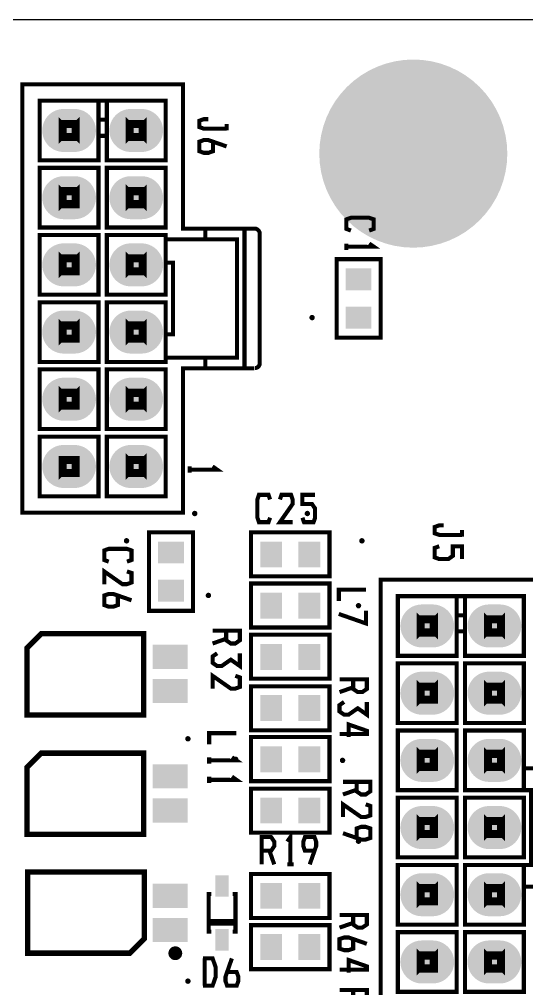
# Model space of a CAD drawing. Extents: x 0 to 115, y 0 to 65.
# Drawn here: x 48.33 to 67.22, y 28.93 to 64.99 of the extents above; entities that cross this region are included whole.
import ezdxf

# ---------------------------------------------------------------- set-up
doc = ezdxf.new("R2010")
doc.units = 0
doc.header["$MEASUREMENT"] = 0
doc.layers.get('0').update_dxf_attribs({"linetype": 'CONTINUOUS'})
for name, color, linetype in [('22-305-0_DRD', 7, 'CONTINUOUS'), ('22-305-0_SMT', 254, 'CONTINUOUS'), ('22-305-0_SST', 1, 'CONTINUOUS'), ('THRUHOLE_TAP', 12, 'CONTINUOUS')]:
    doc.layers.add(name, color=color, linetype=linetype)

# ---------------------------------------------------------------- blocks, each defined once
blk = doc.blocks.new('RECTANGLE_1')
blk.add_solid([(0.4826, 0.4064), (0.4826, -0.4064), (-0.4826, 0.4064), (-0.4826, -0.4064)])
blk = doc.blocks.new('RECTANGLE_2')
blk.add_solid([(0.4064, 0.4826), (0.4064, -0.4826), (-0.4064, 0.4826), (-0.4064, -0.4826)])
blk = doc.blocks.new('RECTANGLE_5')
blk.add_solid([(0.25019, 0.40005), (0.25019, -0.40005), (-0.25019, 0.40005), (-0.25019, -0.40005)])
blk = doc.blocks.new('ROUND_8')
at = {"const_width": 3.50012}
blk.add_lwpolyline([(-1.75006, 0, 1), (1.75006, 0, 1)], format="xyb", close=True, dxfattribs=at)
blk = doc.blocks.new('OBLONG_16')
at = {"const_width": 1.6002}
blk.add_lwpolyline([(0.19939, 0), (-0.19939, 0)], dxfattribs=at)
at = {"const_width": 0.8001}
for points in [[(-0.59944, 0, 1), (0.20066, 0, 1)], [(-0.20066, 0, 1), (0.59944, 0, 1)]]:
    blk.add_lwpolyline(points, format="xyb", close=True, dxfattribs=at)
blk = doc.blocks.new('RECTANGLE_31')
blk.add_solid([(0.65024, 0.44958), (0.65024, -0.44958), (-0.65024, 0.44958), (-0.65024, -0.44958)])
blk = doc.blocks.new('ROUND_53')
at = {"const_width": 0.10033}
blk.add_lwpolyline([(-0.050164, 0, 1), (0.050164, 0, 1)], format="xyb", close=True, dxfattribs=at)
blk = doc.blocks.new('ROUND_11')
at = {"const_width": 0.59944}
blk.add_lwpolyline([(-0.29972, 0, 1), (0.29972, 0, 1)], format="xyb", close=True, dxfattribs=at)
blk = doc.blocks.new('ROUND_23')
at = {"const_width": 1.75006}
blk.add_lwpolyline([(-0.87503, 0, 1), (0.87503, 0, 1)], format="xyb", close=True, dxfattribs=at)

msp = doc.modelspace()

# ---------------------------------------------------------------- linework, layer by layer
at = {"layer": '22-305-0_DRD'}
msp.add_line((0.17526, 64.99352), (115.16614, 64.99352), dxfattribs=at)
at = {"layer": '22-305-0_SST'}
for points, const_width in [([(55.25516, 52.41036), (55.25516, 52.00904), (54.42458, 52.00904), (54.42458, 46.63948), (48.44542, 46.63948), (48.44542, 62.58052), (54.42458, 62.58052), (54.42458, 57.21096), (55.25516, 57.21096), (55.25516, 56.80964), (56.43372, 56.80964), (56.43372, 52.41036), (55.25516, 52.41036), (53.77942, 52.41036), (53.77942, 53.27904), (53.77942, 54.4703), (51.58994, 54.4703), (51.58994, 52.25034), (53.77942, 52.25034), (53.77942, 52.41036)], 0.1524), ([(49.09058, 61.97092), (49.09058, 59.75096), (51.28006, 59.75096), (51.28006, 60.66028), (51.58994, 60.66028), (51.58994, 59.75096), (53.77942, 59.75096), (53.77942, 61.97092), (49.09058, 61.97092)], 0.1524), ([(51.28006, 61.97092), (51.28006, 61.25972)], 0.1524), ([(51.58994, 61.25972), (51.58994, 61.97092)], 0.1524), ([(50.01768, 60.6933), (49.86782, 60.54344), (49.86782, 61.17844), (50.01768, 61.02604), (50.01768, 60.6933), (50.35296, 60.6933), (50.50282, 60.54344), (50.50282, 61.17844), (50.35296, 61.02604), (50.35296, 60.6933)], 0.1524), ([(51.28006, 60.66028), (51.28006, 61.25972), (51.58994, 61.25972), (51.58994, 60.66028)], 0.1524), ([(52.85232, 61.02604), (53.00218, 61.17844), (53.00218, 60.54344), (52.85232, 60.6933), (52.85232, 61.02604), (52.51704, 61.02604), (52.36718, 61.17844), (52.36718, 60.54344), (52.51704, 60.6933), (52.51704, 61.02604)], 0.1524), ([(55.372, 61.28258), (55.20182, 61.28258), (55.03418, 61.22162), (55.03418, 60.9854), (55.20182, 60.92698), (56.05018, 60.92698)], 0.1524), ([(49.86782, 61.17844), (50.50282, 61.17844)], 0.1524), ([(50.01768, 61.02604), (50.35296, 61.02604)], 0.1524), ([(52.36718, 61.17844), (53.00218, 61.17844)], 0.1524), ([(56.05018, 60.86602), (56.05018, 61.10478)], 0.1524), ([(49.86782, 60.54344), (50.50282, 60.54344)], 0.1524), ([(52.36718, 60.54344), (53.00218, 60.54344)], 0.1524), ([(52.85232, 60.6933), (52.51704, 60.6933)], 0.1524), ([(55.54218, 60.44438), (55.54218, 60.08878), (55.372, 60.02782), (55.20182, 60.02782), (55.03418, 60.08878), (55.03418, 60.44438), (55.20182, 60.5028), (55.372, 60.5028), (56.05018, 60.26658)], 0.1524), ([(49.09058, 59.46902), (49.09058, 57.24906), (51.28006, 57.24906), (51.28006, 59.46902), (49.09058, 59.46902)], 0.1524), ([(53.77942, 59.46902), (51.58994, 59.46902), (51.58994, 57.24906), (53.77942, 57.24906), (53.77942, 59.46902)], 0.1524), ([(49.86782, 58.04154), (50.50282, 58.04154), (50.50282, 58.67654), (50.35296, 58.52668), (50.01768, 58.52668), (49.86782, 58.67654), (49.86782, 58.04154), (50.01768, 58.1914), (50.35296, 58.1914), (50.35296, 58.52668)], 0.1524), ([(52.85232, 58.52668), (53.00218, 58.67654), (53.00218, 58.04154), (52.85232, 58.1914), (52.85232, 58.52668), (52.51704, 58.52668), (52.36718, 58.67654), (52.36718, 58.04154), (52.51704, 58.1914), (52.51704, 58.52668)], 0.1524), ([(49.86782, 58.67654), (50.50282, 58.67654)], 0.1524), ([(50.01768, 58.1914), (50.01768, 58.52668)], 0.1524), ([(52.36718, 58.67654), (53.00218, 58.67654)], 0.1524), ([(50.50282, 58.04154), (50.35296, 58.1914)], 0.1524), ([(52.36718, 58.04154), (53.00218, 58.04154)], 0.1524), ([(52.85232, 58.1914), (52.51704, 58.1914)], 0.1524), ([(60.67806, 57.1373), (60.51042, 57.19826), (60.51042, 57.55386), (60.67806, 57.61228), (61.35624, 57.61228), (61.52642, 57.55386), (61.52642, 57.19826), (61.35624, 57.1373)], 0.1524), ([(49.09058, 56.96966), (49.09058, 54.7497), (51.28006, 54.7497), (51.28006, 56.96966), (49.09058, 56.96966)], 0.1524), ([(55.25516, 56.80964), (53.77942, 56.80964), (53.77942, 56.96966), (51.58994, 56.96966), (51.58994, 54.7497), (53.77942, 54.7497), (53.77942, 55.94096), (54.05374, 55.94096), (54.05374, 53.27904), (53.77942, 53.27904)], 0.1524), ([(55.25516, 57.21096), (56.71566, 57.21096)], 0.1524), ([(57.08396, 57.21096), (56.71566, 57.21096), (56.71566, 52.00904), (57.08396, 52.00904)], 0.1524), ([(57.28462, 52.197), (57.28462, 57.0103)], 0.1524), ([(53.77942, 55.94096), (53.77942, 56.80964)], 0.1524), ([(60.51042, 56.41848), (60.51042, 56.6547)], 0.1524), ([(60.51042, 56.53786), (61.52642, 56.53786), (61.35624, 56.6547)], 0.1524), ([(49.86782, 55.54218), (50.50282, 55.54218), (50.50282, 56.17718), (50.35296, 56.02732), (50.01768, 56.02732), (49.86782, 56.17718), (49.86782, 55.54218), (50.01768, 55.69204), (50.35296, 55.69204), (50.35296, 56.02732)], 0.1524), ([(52.85232, 56.02732), (53.00218, 56.17718), (53.00218, 55.54218), (52.85232, 55.69204), (52.85232, 56.02732), (52.51704, 56.02732), (52.36718, 56.17718), (52.36718, 55.54218), (52.51704, 55.69204), (52.51704, 56.02732)], 0.1524), ([(49.86782, 56.17718), (50.50282, 56.17718)], 0.1524), ([(50.01768, 55.69204), (50.01768, 56.02732)], 0.1524), ([(52.36718, 56.17718), (53.00218, 56.17718)], 0.1524), ([(61.7855, 53.1495), (61.7855, 56.0705), (60.1472, 56.0705), (60.1472, 53.1495), (61.7855, 53.1495)], 0.1524), ([(50.50282, 55.54218), (50.35296, 55.69204)], 0.1524), ([(52.36718, 55.54218), (53.00218, 55.54218)], 0.1524), ([(52.85232, 55.69204), (52.51704, 55.69204)], 0.1524), ([(49.09058, 54.4703), (49.09058, 52.25034), (51.28006, 52.25034), (51.28006, 54.4703), (49.09058, 54.4703)], 0.1524), ([(49.86782, 53.04282), (50.50282, 53.04282), (50.50282, 53.67782), (50.35296, 53.52796), (50.01768, 53.52796), (49.86782, 53.67782), (49.86782, 53.04282), (50.01768, 53.19268), (50.35296, 53.19268), (50.35296, 53.52796)], 0.1524), ([(49.86782, 53.67782), (50.50282, 53.67782)], 0.1524), ([(52.85232, 53.52796), (53.00218, 53.67782), (53.00218, 53.04282), (52.85232, 53.19268), (52.85232, 53.52796), (52.51704, 53.52796), (52.36718, 53.67782), (52.36718, 53.04282), (52.51704, 53.19268), (52.51704, 53.52796)], 0.1524), ([(52.36718, 53.67782), (53.00218, 53.67782)], 0.1524), ([(50.01768, 53.19268), (50.01768, 53.52796)], 0.1524), ([(50.50282, 53.04282), (50.35296, 53.19268)], 0.1524), ([(52.36718, 53.04282), (53.00218, 53.04282)], 0.1524), ([(52.85232, 53.19268), (52.51704, 53.19268)], 0.1524), ([(49.09058, 51.97094), (49.09058, 49.75098), (51.28006, 49.75098), (51.28006, 51.97094), (49.09058, 51.97094)], 0.1524), ([(53.77942, 51.97094), (51.58994, 51.97094), (51.58994, 49.75098), (53.77942, 49.75098), (53.77942, 51.97094)], 0.1524), ([(55.25516, 52.00904), (56.71566, 52.00904)], 0.1524), ([(49.86782, 50.54346), (50.50282, 50.54346), (50.50282, 51.17846), (50.35296, 51.02606), (50.01768, 51.02606), (49.86782, 51.17846), (49.86782, 50.54346), (50.01768, 50.69332), (50.35296, 50.69332), (50.35296, 51.02606)], 0.1524), ([(49.86782, 51.17846), (50.50282, 51.17846)], 0.1524), ([(52.85232, 51.02606), (53.00218, 51.17846), (53.00218, 50.54346), (52.85232, 50.69332), (52.85232, 51.02606), (52.51704, 51.02606), (52.36718, 51.17846), (52.36718, 50.54346), (52.51704, 50.69332), (52.51704, 51.02606)], 0.1524), ([(52.36718, 51.17846), (53.00218, 51.17846)], 0.1524), ([(50.01768, 50.69332), (50.01768, 51.02606)], 0.1524), ([(50.50282, 50.54346), (50.35296, 50.69332)], 0.1524), ([(52.36718, 50.54346), (53.00218, 50.54346)], 0.1524), ([(52.85232, 50.69332), (52.51704, 50.69332)], 0.1524), ([(49.09058, 49.46904), (49.09058, 47.24908), (51.28006, 47.24908), (51.28006, 49.46904), (49.09058, 49.46904)], 0.1524), ([(53.77942, 49.46904), (51.58994, 49.46904), (51.58994, 47.24908), (53.77942, 47.24908), (53.77942, 49.46904)], 0.1524), ([(49.86782, 48.04156), (50.50282, 48.04156), (50.50282, 48.67656), (49.86782, 48.67656), (49.86782, 48.04156), (50.01768, 48.19142), (50.35296, 48.19142), (50.35296, 48.5267), (50.01768, 48.5267), (50.01768, 48.19142)], 0.1524), ([(49.86782, 48.67656), (50.01768, 48.5267)], 0.1524), ([(50.50282, 48.67656), (50.35296, 48.5267)], 0.1524), ([(52.85232, 48.5267), (53.00218, 48.67656), (53.00218, 48.04156), (52.85232, 48.19142), (52.85232, 48.5267), (52.51704, 48.5267), (52.36718, 48.67656), (52.36718, 48.04156), (52.51704, 48.19142), (52.51704, 48.5267)], 0.1524), ([(52.36718, 48.67656), (53.00218, 48.67656)], 0.1524), ([(54.67858, 48.12538), (54.67858, 48.3616)], 0.1524), ([(54.67858, 48.24222), (55.69458, 48.24222), (55.5244, 48.3616)], 0.1524), ([(50.50282, 48.04156), (50.35296, 48.19142)], 0.1524), ([(52.36718, 48.04156), (53.00218, 48.04156)], 0.1524), ([(52.85232, 48.19142), (52.51704, 48.19142)], 0.1524), ([(57.66816, 46.45406), (57.60974, 46.28642), (57.25414, 46.28642), (57.19572, 46.45406), (57.19572, 47.13224), (57.25414, 47.30242), (57.60974, 47.30242), (57.66816, 47.13224)], 0.1524), ([(58.50636, 46.28642), (58.03392, 46.28642), (58.50636, 46.96206), (58.50636, 47.13224), (58.44794, 47.30242), (58.09234, 47.30242), (58.03392, 47.13224)], 0.1524), ([(58.87212, 46.45406), (58.93054, 46.28642), (59.28614, 46.28642), (59.34456, 46.45406), (59.34456, 46.79442), (59.22772, 46.96206), (58.87212, 46.96206), (58.87212, 47.30242), (59.34456, 47.30242)], 0.1524), ([(64.135, 46.16958), (63.96482, 46.16958), (63.79718, 46.10862), (63.79718, 45.8724), (63.96482, 45.81398), (64.81318, 45.81398)], 0.1524), ([(54.8005, 42.9895), (54.8005, 45.9105), (53.1622, 45.9105), (53.1622, 42.9895), (54.8005, 42.9895)], 0.1524), ([(59.8805, 45.9105), (56.9595, 45.9105), (56.9595, 44.2722), (59.8805, 44.2722), (59.8805, 45.9105)], 0.1524), ([(64.81318, 45.75302), (64.81318, 45.99178)], 0.1524), ([(63.96482, 45.3898), (63.79718, 45.33138), (63.79718, 44.97578), (63.96482, 44.91482), (64.30518, 44.91482), (64.47282, 45.0342), (64.47282, 45.3898), (64.81318, 45.3898), (64.81318, 44.91482)], 0.1524), ([(51.66106, 44.8183), (51.49342, 44.87926), (51.49342, 45.23486), (51.66106, 45.29328), (52.33924, 45.29328), (52.50942, 45.23486), (52.50942, 44.87926), (52.33924, 44.8183)], 0.1524), ([(51.49342, 43.9801), (51.49342, 44.45508), (52.16906, 43.9801), (52.33924, 43.9801), (52.50942, 44.04106), (52.50942, 44.39666), (52.33924, 44.45508)], 0.1524), ([(59.8805, 44.0055), (56.9595, 44.0055), (56.9595, 42.3672), (59.8805, 42.3672), (59.8805, 44.0055)], 0.1524), ([(68.59016, 32.72536), (68.59016, 32.32404), (67.75958, 32.32404), (67.75958, 25.7048), (61.78042, 25.7048), (61.78042, 44.1452), (67.75958, 44.1452), (67.75958, 37.52596), (68.59016, 37.52596), (68.59016, 37.12464), (69.76872, 37.12464), (69.76872, 32.72536), (68.59016, 32.72536), (67.11442, 32.72536), (67.11442, 33.53562)], 0.1524), ([(52.00142, 43.55846), (52.00142, 43.20286), (51.83124, 43.1419), (51.66106, 43.1419), (51.49342, 43.20286), (51.49342, 43.55846), (51.66106, 43.61688), (51.83124, 43.61688), (52.50942, 43.38066)], 0.1524), ([(60.22594, 43.35526), (60.22594, 43.77182), (61.24194, 43.77182)], 0.1524), ([(64.61506, 42.22496), (64.61506, 41.31564), (62.42558, 41.31564), (62.42558, 43.5356), (67.11442, 43.5356), (67.11442, 41.31564), (64.92494, 41.31564), (64.92494, 42.22496), (64.92494, 42.8244), (64.61506, 42.8244), (64.61506, 42.22496), (64.92494, 42.22496)], 0.1524), ([(64.61506, 42.8244), (64.61506, 43.5356)], 0.1524), ([(64.92494, 43.5356), (64.92494, 42.8244)], 0.1524), ([(60.22594, 42.87266), (61.24194, 42.51706), (61.24194, 42.99204)], 0.1524), ([(63.35268, 42.25798), (63.20282, 42.10812), (63.20282, 42.74312), (63.35268, 42.59326), (63.35268, 42.25798), (63.68796, 42.25798), (63.83782, 42.10812), (63.83782, 42.74312), (63.68796, 42.59326), (63.68796, 42.25798)], 0.1524), ([(66.18732, 42.59326), (66.33718, 42.74312), (66.33718, 42.10812), (66.18732, 42.25798), (66.18732, 42.59326), (65.85204, 42.59326), (65.70218, 42.74312), (65.70218, 42.10812), (65.85204, 42.25798), (65.85204, 42.59326)], 0.1524), ([(63.20282, 42.74312), (63.83782, 42.74312)], 0.1524), ([(63.35268, 42.59326), (63.68796, 42.59326)], 0.1524), ([(65.70218, 42.74312), (66.33718, 42.74312)], 0.1524), ([(49.149, 42.1386), (52.959, 42.1386), (52.959, 39.116), (48.6156, 39.116), (48.6156, 41.6052), (49.149, 42.1386)], 0.20066), ([(56.03494, 42.24782), (56.03494, 41.89222), (56.20512, 41.77284), (56.37276, 41.77284), (56.54294, 41.89222), (56.54294, 42.24782), (55.52694, 42.24782)], 0.1524), ([(66.18732, 42.25798), (65.85204, 42.25798)], 0.1524), ([(56.03494, 41.95064), (55.52694, 41.77284)], 0.1524), ([(59.8805, 42.1005), (56.9595, 42.1005), (56.9595, 40.4622), (59.8805, 40.4622), (59.8805, 42.1005)], 0.1524), ([(63.20282, 42.10812), (63.83782, 42.10812)], 0.1524), ([(65.70218, 42.10812), (66.33718, 42.10812)], 0.1524), ([(55.69712, 41.40962), (55.52694, 41.29024), (55.52694, 41.05402), (55.69712, 40.93464), (55.86476, 40.93464), (56.20512, 41.17086), (56.54294, 40.93464), (56.54294, 41.40962)], 0.1524), ([(62.42558, 41.0337), (62.42558, 38.81374), (64.61506, 38.81374), (64.61506, 41.0337), (62.42558, 41.0337)], 0.1524), ([(67.11442, 41.0337), (64.92494, 41.0337), (64.92494, 38.81374), (67.11442, 38.81374), (67.11442, 41.0337)], 0.1524), ([(55.52694, 40.09644), (55.52694, 40.57142), (56.20512, 40.09644), (56.37276, 40.09644), (56.54294, 40.15486), (56.54294, 40.51046), (56.37276, 40.57142)], 0.1524), ([(60.76188, 40.4368), (60.76188, 40.0812), (60.93206, 39.96436), (61.0997, 39.96436), (61.26988, 40.0812), (61.26988, 40.4368), (60.25388, 40.4368)], 0.1524), ([(63.20282, 39.60622), (63.83782, 39.60622), (63.83782, 40.24122), (63.68796, 40.09136), (63.35268, 40.09136), (63.20282, 40.24122), (63.20282, 39.60622), (63.35268, 39.75608), (63.68796, 39.75608), (63.68796, 40.09136)], 0.1524), ([(66.18732, 40.09136), (66.33718, 40.24122), (66.33718, 39.60622), (66.18732, 39.75608), (66.18732, 40.09136), (65.85204, 40.09136), (65.70218, 40.24122), (65.70218, 39.60622), (65.85204, 39.75608), (65.85204, 40.09136)], 0.1524), ([(56.9595, 38.5445), (59.8805, 38.5445), (59.8805, 40.1828), (56.9595, 40.1828), (56.9595, 38.5445)], 0.1524), ([(60.76188, 40.14216), (60.25388, 39.96436)], 0.1524), ([(63.20282, 40.24122), (63.83782, 40.24122)], 0.1524), ([(63.35268, 39.75608), (63.35268, 40.09136)], 0.1524), ([(65.70218, 40.24122), (66.33718, 40.24122)], 0.1524), ([(60.42406, 39.5986), (60.25388, 39.48176), (60.25388, 39.243), (60.42406, 39.12616), (60.5917, 39.12616), (60.93206, 39.36238), (61.26988, 39.12616), (61.26988, 39.5986)], 0.1524), ([(63.83782, 39.60622), (63.68796, 39.75608)], 0.1524), ([(65.70218, 39.60622), (66.33718, 39.60622)], 0.1524), ([(66.18732, 39.75608), (65.85204, 39.75608)], 0.1524), ([(60.5917, 38.28796), (60.5917, 38.7604), (61.26988, 38.52418), (61.26988, 38.4048), (60.25388, 38.4048)], 0.1524), ([(62.42558, 38.53434), (62.42558, 36.31438), (64.61506, 36.31438), (64.61506, 38.53434), (62.42558, 38.53434)], 0.1524), ([(67.11442, 32.72536), (67.11442, 31.31566), (64.92494, 31.31566), (64.92494, 33.53562), (67.38874, 33.53562), (67.38874, 36.31438), (64.92494, 36.31438), (64.92494, 38.53434), (67.11442, 38.53434), (67.11442, 37.12464), (68.59016, 37.12464)], 0.1524), ([(55.39994, 38.02126), (55.39994, 38.43782), (56.41594, 38.43782)], 0.1524), ([(59.8805, 38.2905), (56.9595, 38.2905), (56.9595, 36.6522), (59.8805, 36.6522), (59.8805, 38.2905)], 0.1524), ([(63.20282, 37.10686), (63.83782, 37.10686), (63.83782, 37.74186), (63.68796, 37.592), (63.35268, 37.592), (63.20282, 37.74186), (63.20282, 37.10686), (63.35268, 37.25672), (63.68796, 37.25672), (63.68796, 37.592)], 0.1524), ([(66.18732, 37.592), (66.33718, 37.74186), (66.33718, 37.10686), (66.18732, 37.25672), (66.18732, 37.592), (65.85204, 37.592), (65.70218, 37.74186), (65.70218, 37.10686), (65.85204, 37.25672), (65.85204, 37.592)], 0.1524), ([(49.149, 37.6936), (52.959, 37.6936), (52.959, 34.671), (48.6156, 34.671), (48.6156, 37.1602), (49.149, 37.6936)], 0.20066), ([(55.39994, 37.30244), (55.39994, 37.53866)], 0.1524), ([(55.39994, 37.42182), (56.41594, 37.42182), (56.24576, 37.53866)], 0.1524), ([(63.20282, 37.74186), (63.83782, 37.74186)], 0.1524), ([(63.35268, 37.25672), (63.35268, 37.592)], 0.1524), ([(65.70218, 37.74186), (66.33718, 37.74186)], 0.1524), ([(63.83782, 37.10686), (63.68796, 37.25672)], 0.1524), ([(65.70218, 37.10686), (66.33718, 37.10686)], 0.1524), ([(66.18732, 37.25672), (65.85204, 37.25672)], 0.1524), ([(67.11442, 36.31438), (67.11442, 37.12464)], 0.1524), ([(55.39994, 36.58362), (55.39994, 36.81984)], 0.1524), ([(55.39994, 36.70046), (56.41594, 36.70046), (56.24576, 36.81984)], 0.1524), ([(56.9595, 34.7345), (59.8805, 34.7345), (59.8805, 36.3728), (56.9595, 36.3728), (56.9595, 34.7345)], 0.1524), ([(60.88888, 36.6268), (60.88888, 36.2712), (61.05906, 36.15436), (61.2267, 36.15436), (61.39688, 36.2712), (61.39688, 36.6268), (60.38088, 36.6268)], 0.1524), ([(60.88888, 36.33216), (60.38088, 36.15436)], 0.1524), ([(62.42558, 36.03498), (62.42558, 33.81502), (64.61506, 33.81502), (64.61506, 36.03498), (62.42558, 36.03498)], 0.1524), ([(67.11442, 36.03498), (64.92494, 36.03498), (64.92494, 33.81502), (67.11442, 33.81502), (67.11442, 36.03498)], 0.1524), ([(60.38088, 35.31616), (60.38088, 35.7886), (61.05906, 35.31616), (61.2267, 35.31616), (61.39688, 35.37458), (61.39688, 35.73018), (61.2267, 35.7886)], 0.1524), ([(63.20282, 34.6075), (63.83782, 34.6075), (63.83782, 35.2425), (63.68796, 35.09264), (63.35268, 35.09264), (63.20282, 35.2425), (63.20282, 34.6075), (63.35268, 34.75736), (63.68796, 34.75736), (63.68796, 35.09264)], 0.1524), ([(66.18732, 35.09264), (66.33718, 35.2425), (66.33718, 34.6075), (66.18732, 34.75736), (66.18732, 35.09264), (65.85204, 35.09264), (65.70218, 35.2425), (65.70218, 34.6075), (65.85204, 34.75736), (65.85204, 35.09264)], 0.1524), ([(60.88888, 34.53638), (60.88888, 34.89198), (61.05906, 34.9504), (61.2267, 34.9504), (61.39688, 34.89198), (61.39688, 34.53638), (61.2267, 34.47796), (61.05906, 34.47796), (60.38088, 34.71418)], 0.1524), ([(63.20282, 35.2425), (63.83782, 35.2425)], 0.1524), ([(63.35268, 34.75736), (63.35268, 35.09264)], 0.1524), ([(65.70218, 35.2425), (66.33718, 35.2425)], 0.1524), ([(57.35066, 34.0614), (57.70626, 34.0614), (57.8231, 34.23158), (57.8231, 34.40176), (57.70626, 34.5694), (57.35066, 34.5694), (57.35066, 33.5534)], 0.1524), ([(58.42508, 33.5534), (58.42508, 34.5694), (58.3057, 34.40176)], 0.1524), ([(59.3217, 34.0614), (58.9661, 34.0614), (58.90768, 34.23158), (58.90768, 34.40176), (58.9661, 34.5694), (59.3217, 34.5694), (59.38266, 34.40176), (59.38266, 34.23158), (59.1439, 33.5534)], 0.1524), ([(63.83782, 34.6075), (63.68796, 34.75736)], 0.1524), ([(65.70218, 34.6075), (66.33718, 34.6075)], 0.1524), ([(66.18732, 34.75736), (65.85204, 34.75736)], 0.1524), ([(57.6453, 34.0614), (57.8231, 33.5534)], 0.1524), ([(58.54446, 33.5534), (58.3057, 33.5534)], 0.1524), ([(62.42558, 33.53562), (62.42558, 31.31566), (64.61506, 31.31566), (64.61506, 33.53562), (62.42558, 33.53562)], 0.1524), ([(52.451, 30.2514), (48.641, 30.2514), (48.641, 33.274), (52.9844, 33.274), (52.9844, 30.7848), (52.451, 30.2514)], 0.20066), ([(56.9595, 31.5595), (59.8805, 31.5595), (59.8805, 33.1978), (56.9595, 33.1978), (56.9595, 31.5595)], 0.1524), ([(63.20282, 32.10814), (63.83782, 32.10814), (63.83782, 32.74314), (63.68796, 32.59328), (63.35268, 32.59328), (63.20282, 32.74314), (63.20282, 32.10814), (63.35268, 32.258), (63.68796, 32.258), (63.68796, 32.59328)], 0.1524), ([(63.20282, 32.74314), (63.83782, 32.74314)], 0.1524), ([(66.18732, 32.59328), (66.33718, 32.74314), (66.33718, 32.10814), (66.18732, 32.258), (66.18732, 32.59328), (65.85204, 32.59328), (65.70218, 32.74314), (65.70218, 32.10814), (65.85204, 32.258), (65.85204, 32.59328)], 0.1524), ([(65.70218, 32.74314), (66.33718, 32.74314)], 0.1524), ([(55.48122, 32.4485), (55.37962, 32.4485), (55.37962, 31.0515), (55.48122, 31.0515)], 0.1524), ([(56.27878, 31.0515), (56.38038, 31.0515), (56.38038, 32.4485), (56.27878, 32.4485)], 0.1524), ([(63.35268, 32.258), (63.35268, 32.59328)], 0.1524), ([(63.83782, 32.10814), (63.68796, 32.258)], 0.1524), ([(65.70218, 32.10814), (66.33718, 32.10814)], 0.1524), ([(66.18732, 32.258), (65.85204, 32.258)], 0.1524), ([(60.76188, 31.6738), (60.76188, 31.3182), (60.93206, 31.20136), (61.0997, 31.20136), (61.26988, 31.3182), (61.26988, 31.6738), (60.25388, 31.6738)], 0.1524), ([(55.37962, 31.35122), (55.37962, 31.45028), (56.38038, 31.45028), (56.38038, 31.35122), (55.37962, 31.35122)], 0.1524), ([(60.76188, 31.37916), (60.25388, 31.20136)], 0.1524), ([(56.9595, 29.6545), (59.8805, 29.6545), (59.8805, 31.2928), (56.9595, 31.2928), (56.9595, 29.6545)], 0.1524), ([(62.42558, 31.03372), (62.42558, 28.81376), (64.61506, 28.81376), (64.61506, 31.03372), (62.42558, 31.03372)], 0.1524), ([(67.11442, 31.03372), (64.92494, 31.03372), (64.92494, 28.81376), (67.11442, 28.81376), (67.11442, 31.03372)], 0.1524), ([(60.76188, 30.77718), (60.76188, 30.42158), (60.5917, 30.36316), (60.42406, 30.36316), (60.25388, 30.42158), (60.25388, 30.77718), (60.42406, 30.8356), (60.5917, 30.8356), (61.26988, 30.59938)], 0.1524), ([(54.31028, 30.30728), (53.96992, 30.30728)], 0.1524), ([(54.06136, 30.41142), (54.06136, 30.0863)], 0.1524), ([(54.19852, 30.41904), (54.19852, 30.07868)], 0.1524), ([(63.20282, 29.60624), (63.83782, 29.60624), (63.83782, 30.24124), (63.68796, 30.09138), (63.35268, 30.09138), (63.20282, 30.24124), (63.20282, 29.60624), (63.35268, 29.7561), (63.68796, 29.7561), (63.68796, 30.09138)], 0.1524), ([(63.20282, 30.24124), (63.83782, 30.24124)], 0.1524), ([(66.18732, 30.09138), (66.33718, 30.24124), (66.33718, 29.60624), (66.18732, 29.7561), (66.18732, 30.09138), (65.85204, 30.09138), (65.70218, 30.24124), (65.70218, 29.60624), (65.85204, 29.7561), (65.85204, 30.09138)], 0.1524), ([(65.70218, 30.24124), (66.33718, 30.24124)], 0.1524), ([(54.30266, 30.17012), (53.97754, 30.17012)], 0.1524), ([(55.17134, 29.03982), (55.52694, 29.03982), (55.64632, 29.38018), (55.64632, 29.718), (55.52694, 30.05582), (55.17134, 30.05582)], 0.1524), ([(55.22976, 29.03982), (55.22976, 30.05582)], 0.1524), ([(56.06796, 29.54782), (56.42356, 29.54782), (56.48452, 29.38018), (56.48452, 29.21), (56.42356, 29.03982), (56.06796, 29.03982), (56.00954, 29.21), (56.00954, 29.38018), (56.24576, 30.05582)], 0.1524), ([(60.5917, 29.52496), (60.5917, 29.9974), (61.26988, 29.76118), (61.26988, 29.6418), (60.25388, 29.6418)], 0.1524), ([(63.35268, 29.7561), (63.35268, 30.09138)], 0.1524), ([(63.83782, 29.60624), (63.68796, 29.7561)], 0.1524), ([(65.70218, 29.60624), (66.33718, 29.60624)], 0.1524), ([(66.18732, 29.7561), (65.85204, 29.7561)], 0.1524), ([(60.76188, 28.8798), (60.76188, 28.5242), (60.93206, 28.40736), (61.0997, 28.40736), (61.26988, 28.5242), (61.26988, 28.8798), (60.25388, 28.8798)], 0.1524)]:
    msp.add_lwpolyline(points, dxfattribs=dict(at, const_width=const_width))
at = {"layer": '22-305-0_SST', "const_width": 0.1524}
for points in [[(57.28462, 57.0103, 0.4142136), (57.08396, 57.21096)], [(57.10682, 52.0192, 0.3829226), (57.28462, 52.197)], [(54.1401, 30.4292, 0.4142136), (53.95976, 30.24886)], [(53.95976, 30.24886, 0.4142136), (54.1401, 30.06852)], [(54.32044, 30.24886, 0.4142136), (54.1401, 30.4292)], [(54.1401, 30.06852, 0.4142136), (54.32044, 30.24886)]]:
    msp.add_lwpolyline(points, format="xyb", dxfattribs=at)

# ---------------------------------------------------------------- block references
at = {"layer": '22-305-0_SMT'}
for name, p in [('ROUND_8', (62.99962, 59.99988)), ('OBLONG_16', (50.18532, 60.86094)), ('OBLONG_16', (52.68468, 60.86094)), ('OBLONG_16', (50.18532, 58.35904)), ('OBLONG_16', (52.68468, 58.35904)), ('OBLONG_16', (50.18532, 55.85968)), ('OBLONG_16', (52.68468, 55.85968)), ('RECTANGLE_1', (60.96, 55.3212)), ('OBLONG_16', (50.18532, 53.36032)), ('OBLONG_16', (52.68468, 53.36032)), ('RECTANGLE_1', (60.96, 53.8988)), ('OBLONG_16', (50.18532, 50.86096)), ('OBLONG_16', (52.68468, 50.86096)), ('OBLONG_16', (50.18532, 48.35906)), ('OBLONG_16', (52.68468, 48.35906)), ('RECTANGLE_1', (53.975, 45.1612)), ('RECTANGLE_2', (57.7088, 45.085)), ('RECTANGLE_2', (59.1312, 45.085)), ('RECTANGLE_1', (53.975, 43.7388)), ('RECTANGLE_2', (57.7088, 43.18)), ('RECTANGLE_2', (59.1312, 43.18)), ('OBLONG_16', (63.52032, 42.42562)), ('OBLONG_16', (66.01968, 42.42562)), ('RECTANGLE_31', (53.9496, 41.275)), ('RECTANGLE_2', (57.7088, 41.275)), ('RECTANGLE_2', (59.1312, 41.275)), ('RECTANGLE_31', (53.9496, 40.005)), ('OBLONG_16', (63.52032, 39.92372)), ('OBLONG_16', (66.01968, 39.92372)), ('RECTANGLE_2', (57.7088, 39.37)), ('RECTANGLE_2', (59.1312, 39.37)), ('RECTANGLE_2', (57.7088, 37.465)), ('RECTANGLE_2', (59.1312, 37.465)), ('OBLONG_16', (63.52032, 37.42436)), ('OBLONG_16', (66.01968, 37.42436)), ('RECTANGLE_31', (53.9496, 36.83)), ('RECTANGLE_31', (53.9496, 35.56)), ('RECTANGLE_2', (57.7088, 35.56)), ('RECTANGLE_2', (59.1312, 35.56)), ('OBLONG_16', (63.52032, 34.925)), ('OBLONG_16', (66.01968, 34.925)), ('OBLONG_16', (63.52032, 32.42564)), ('OBLONG_16', (66.01968, 32.42564)), ('RECTANGLE_31', (53.9496, 32.385)), ('RECTANGLE_5', (55.88, 32.75076)), ('RECTANGLE_2', (57.7088, 32.385)), ('RECTANGLE_2', (59.1312, 32.385)), ('RECTANGLE_31', (53.9496, 31.115)), ('RECTANGLE_5', (55.88, 30.74924)), ('RECTANGLE_2', (57.7088, 30.48)), ('RECTANGLE_2', (59.1312, 30.48)), ('OBLONG_16', (63.52032, 29.92374)), ('OBLONG_16', (66.01968, 29.92374))]:
    msp.add_blockref(name, p, dxfattribs=at)
at = {"layer": 'THRUHOLE_TAP'}
for name, p in [('ROUND_23', (62.99962, 59.99988)), ('ROUND_11', (50.18532, 60.86094)), ('ROUND_11', (52.68468, 60.86094)), ('ROUND_11', (50.18532, 58.35904)), ('ROUND_11', (52.68468, 58.35904)), ('ROUND_11', (50.18532, 55.85968)), ('ROUND_11', (52.68468, 55.85968)), ('ROUND_11', (50.18532, 53.36032)), ('ROUND_11', (52.68468, 53.36032)), ('ROUND_53', (59.2328, 53.8988)), ('ROUND_11', (50.18532, 50.86096)), ('ROUND_11', (52.68468, 50.86096)), ('ROUND_11', (50.18532, 48.35906)), ('ROUND_11', (52.68468, 48.35906)), ('ROUND_53', (54.864, 46.609)), ('ROUND_53', (59.055, 46.609)), ('ROUND_53', (52.324, 45.593)), ('ROUND_53', (61.087, 45.593)), ('ROUND_53', (55.372, 43.561)), ('ROUND_53', (60.96, 43.18)), ('ROUND_11', (63.52032, 42.42562)), ('ROUND_11', (66.01968, 42.42562)), ('ROUND_11', (63.52032, 39.92372)), ('ROUND_11', (66.01968, 39.92372)), ('ROUND_53', (54.61, 38.227)), ('ROUND_11', (63.52032, 37.42436)), ('ROUND_11', (66.01968, 37.42436)), ('ROUND_53', (56.388, 37.465)), ('ROUND_53', (60.36564, 37.42436)), ('ROUND_11', (63.52032, 34.925)), ('ROUND_11', (66.01968, 34.925)), ('ROUND_53', (60.96, 34.417)), ('ROUND_11', (63.52032, 32.42564)), ('ROUND_11', (66.01968, 32.42564)), ('ROUND_11', (63.52032, 29.92374)), ('ROUND_11', (66.01968, 29.92374)), ('ROUND_53', (54.61, 29.21))]:
    msp.add_blockref(name, p, dxfattribs=at)

doc.saveas('drawing.dxf')
